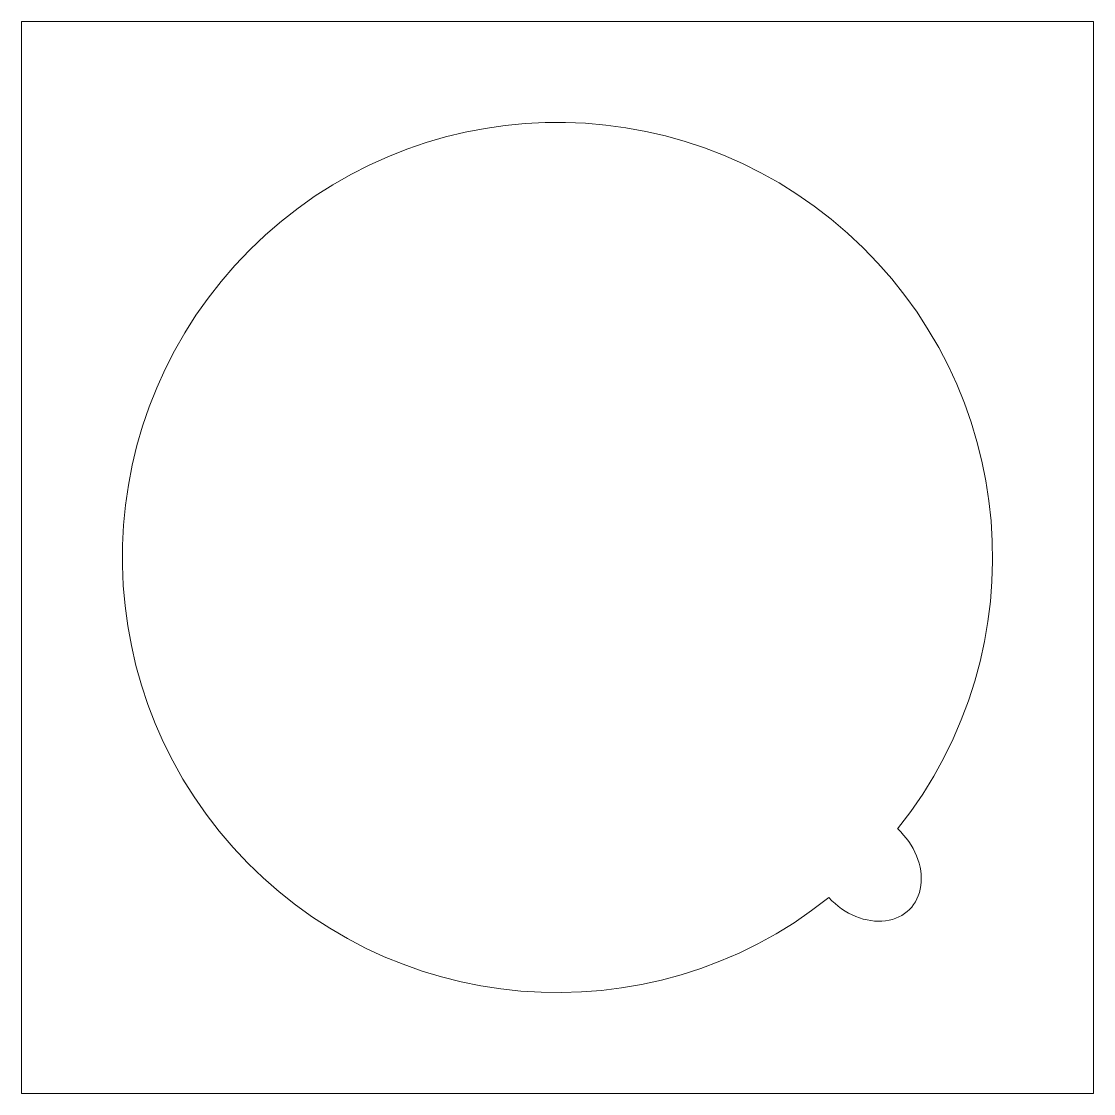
# Model space of a CAD drawing. Header units: millimetres. Extents: x 44 to 198, y 50 to 204.
import ezdxf

# ---------------------------------------------------------------- set-up
doc = ezdxf.new("R2010")
doc.units = ezdxf.units.MM

msp = doc.modelspace()

# ---------------------------------------------------------------- linework, layer by layer
at = {"color": 7, "linetype": 'Continuous', "lineweight": 15}
for p, q in [((197.51, 203.99), (43.51, 203.99)), ((43.51, 203.99), (43.51, 49.99)), ((197.51, 49.99), (197.51, 203.99)), ((43.51, 49.99), (197.51, 49.99))]:
    msp.add_line(p, q, dxfattribs=at)
msp.add_arc((120.51, 126.99), 62.5, 321.4245, 308.5755, dxfattribs=at)
msp.add_ellipse((164.71, 82.79), major_axis=(6.36, -6.36), ratio=0.777778, start_param=4.668765, end_param=7.897605, dxfattribs=at)

doc.saveas('drawing.dxf')
